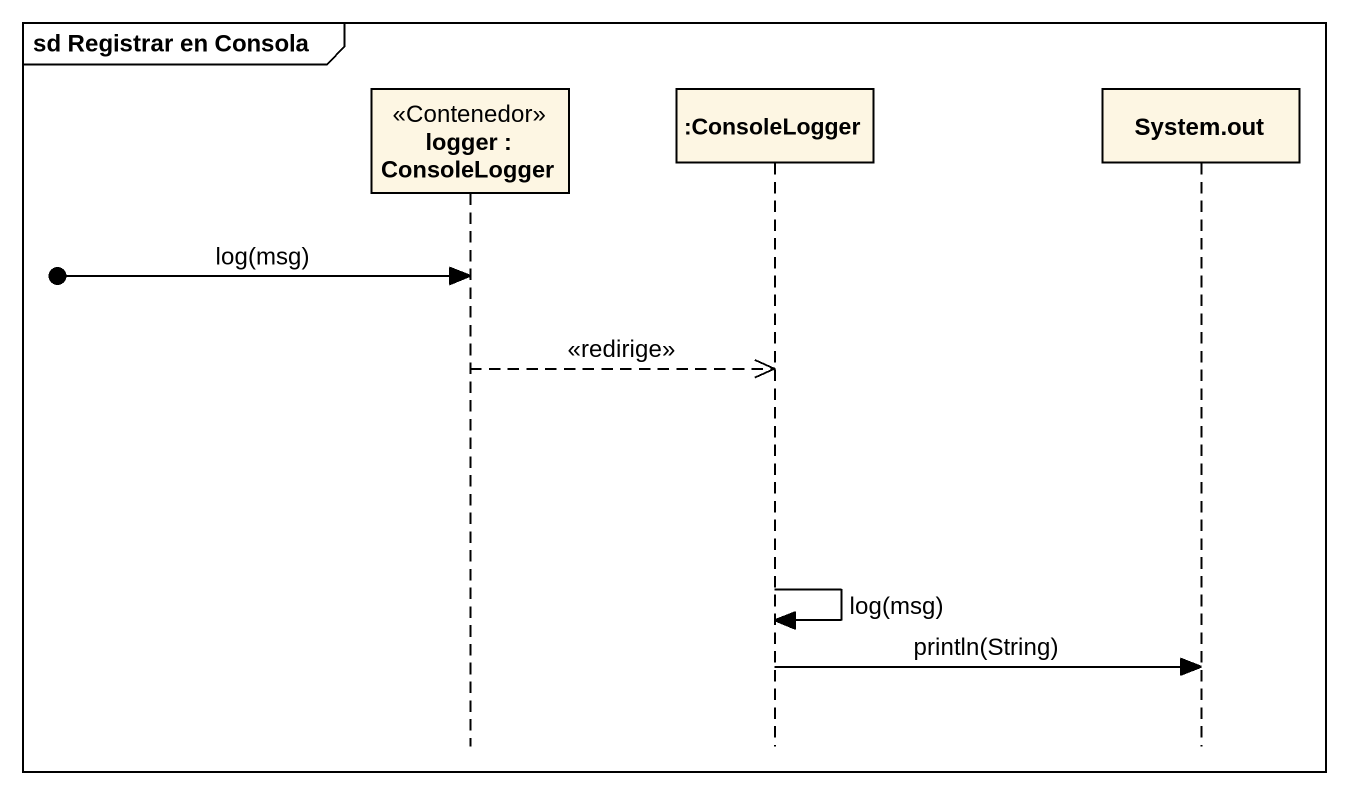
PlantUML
@startuml
mainframe sd Registrar en Consola
hide footbox
participant "logger : ConsoleLogger" as logger <<Contenedor>>
participant ":ConsoleLogger" as ConsoleLogger
participant "System.out" as System_out

[o-> logger : log(msg)
logger -->> ConsoleLogger : <<redirige>>
ConsoleLogger -> ConsoleLogger : log(msg)
ConsoleLogger -> System_out : println(String)
@enduml
